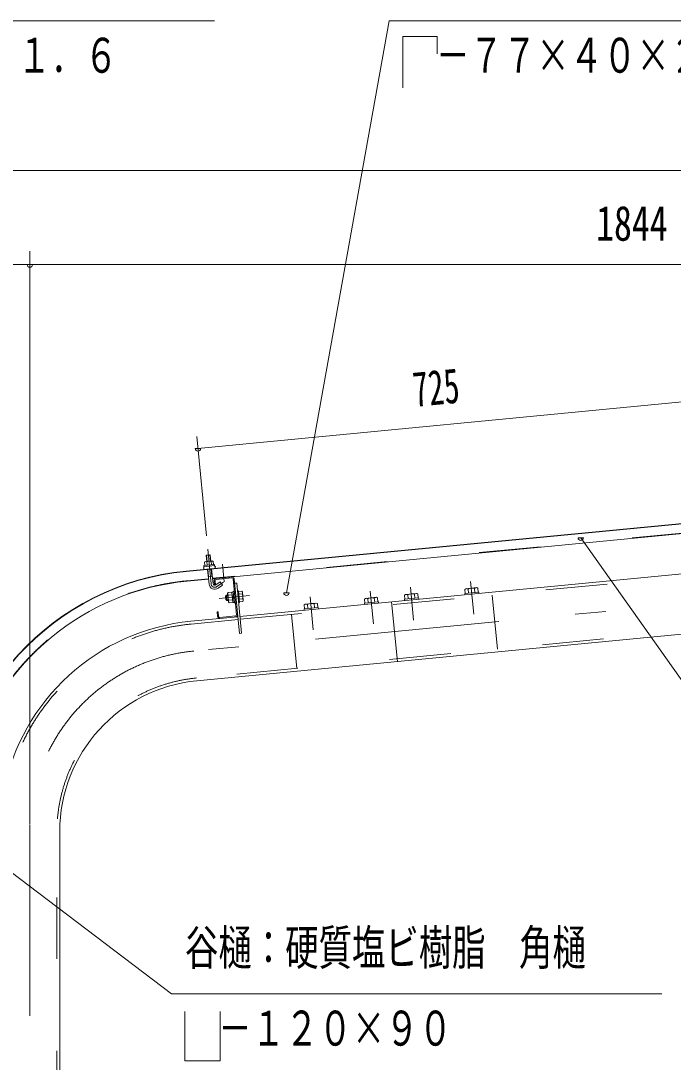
# Model space of a CAD drawing. Units: millimetres, scale not verified. Extents: x -31547 to 31550, y -14700 to 14700.
# Drawn here: x 21905 to 25304, y 6040 to 11466 of the extents above; entities that cross this region are included whole.
import ezdxf
from ezdxf.enums import TextEntityAlignment as Align

# ---------------------------------------------------------------- set-up
doc = ezdxf.new("R2010")
doc.units = ezdxf.units.MM
doc.header["$LTSCALE"] = 80
doc.linetypes.add('USER2', pattern=[10, 4, -6])
doc.linetypes.add('USER3', pattern=[24, 12, -5, 2, -5])
for name, color, linetype, lineweight in [('0-6_2-02BOLD', 7, 'Continuous', 18), ('0-7_2-12HIDDEN', 3, 'USER2', 18), ('0-8_2-22CENTER', 3, 'USER3', 18), ('0-9_2-42THIN', 4, 'Continuous', 18), ('0-A_2-52DIM', 3, 'Continuous', 18)]:
    doc.layers.add(name, color=color, linetype=linetype, lineweight=lineweight)
doc.styles.add('ＭＳ ゴシック', font='')
doc.styles.get('ＭＳ ゴシック').set_extended_font_data('MS Gothic')

msp = doc.modelspace()

# ---------------------------------------------------------------- linework, layer by layer
at = {"layer": '0-6_2-02BOLD'}
for p, q in [((22766.64, 8598.56), (28259.69, 9127.48)), ((28201.68, 9120.14), (22766.82, 8596.82)), ((22904.07, 8559.04), (25408.98, 8800.24)), ((22871.41, 8679.1), (22874.37, 8648.4)), ((22873.67, 8646.56), (22875.4, 8628.71)), ((22898.02, 8630.89), (22896.3, 8648.73)), ((22878.3, 8607.55), (22885.7, 8530.68)), ((22906.61, 8532.69), (22899.21, 8609.56)), ((25561.5, 8603.95), (23046.82, 8361.82)), ((22883.16, 8557.03), (22771.68, 8546.29)), ((22881.92, 8569.97), (22902.82, 8571.99)), ((23004.94, 8563.13), (22922.72, 8555.21)), ((22933.28, 8509.01), (22955.5, 8524.85)), ((23029.03, 8371.35), (23011.05, 8558.09)), ((23030.05, 8536.01), (23018.91, 8534.94)), ((22986.17, 8473.07), (23006.38, 8475.01)), ((23006.97, 8468.91), (23014.62, 8462.61)), ((23039.63, 8494.91), (23034.06, 8494.38)), ((23041.23, 8478.37), (23057.96, 8479.98)), ((23923.73, 8453.29), (23921.68, 8474.52)), ((23955.87, 8477.82), (23957.92, 8456.58)), ((23972.97, 8479.46), (23975.02, 8458.23)), ((24237.31, 8483.48), (24235.26, 8504.72)), ((24269.46, 8508.01), (24271.5, 8486.77)), ((24286.55, 8509.66), (24288.6, 8488.42)), ((24290.98, 8488.65), (24291.65, 8481.68)), ((23008.9, 8448.87), (22988.69, 8446.92)), ((23007.65, 8461.94), (23015.29, 8455.64)), ((23060.48, 8453.84), (23043.75, 8452.22)), ((23045.01, 8439.15), (23061.75, 8440.76)), ((23401.14, 8402.97), (23399.09, 8424.21)), ((23433.29, 8427.5), (23435.34, 8406.26)), ((23450.39, 8429.15), (23452.43, 8407.91)), ((23712.64, 8454.4), (23714.69, 8433.16)), ((23748.88, 8436.45), (23746.84, 8457.69)), ((23836.97, 8437.9), (23866.87, 8127.49)), ((23977.4, 8458.46), (23978.07, 8451.49)), ((23035.68, 8360.74), (22791.81, 8337.26)), ((22941.77, 8357.33), (23023.99, 8365.25)), ((23454.82, 8408.14), (23455.48, 8401.17)), ((22108.27, 5778.4), (22108.27, 7241.41))]:
    msp.add_line(p, q, dxfattribs=at)
for points in [[(22821.7, 8026.85), (28145.77, 8539.49), (28115.88, 8849.91), (28098.46, 8848.23)], [(22895.27, 8650.41), (22892.31, 8681.11), (22871.41, 8679.1), (22872.99, 8681.01), (22890.4, 8682.69), (22892.31, 8681.11)], [(22864.08, 8627.63), (22862.36, 8645.47), (22865.23, 8647.51), (22904.42, 8651.29), (22907.61, 8649.83), (22909.34, 8631.98)], [(22917.68, 8549.1), (22919.96, 8525.41), (22914.39, 8524.87), (22912.11, 8548.56)], [(22955.5, 8524.85), (22943.3, 8541.94), (22921.09, 8526.1)], [(23016.63, 8558.63), (23044.07, 8273.65), (23055.21, 8274.72), (23030.05, 8536.01)], [(22979.38, 8445.16), (22973.65, 8449.88), (22971.97, 8467.3), (22976.7, 8473.03)], [(22986.35, 8445.83), (22979.38, 8445.16), (22976.7, 8473.03), (22983.66, 8473.7)], [(23005.13, 8488.1), (22984.91, 8486.15), (22982.89, 8481.71), (22987.11, 8437.81), (22989.95, 8433.85), (23010.17, 8435.79)], [(23017.24, 8435.44), (23010.27, 8434.77), (23005.03, 8489.11), (23012, 8489.79)], [(23017.34, 8492.76), (23011.76, 8492.23), (23017.47, 8433), (23023.04, 8433.53)], [(23039.63, 8494.91), (23045.34, 8435.68), (23039.77, 8435.15)], [(23061.75, 8440.76), (23063.76, 8445.19), (23059.53, 8489.09), (23056.71, 8493.06), (23039.97, 8491.45)], [(23906.62, 8451.64), (23904.58, 8472.88), (23909.73, 8476.55), (23967.22, 8482.09), (23972.97, 8479.46)], [(24290.98, 8488.65), (24217.82, 8481.6), (24218.49, 8474.63)], [(24220.21, 8481.83), (24218.16, 8503.07), (24223.31, 8506.74), (24280.8, 8512.28), (24286.55, 8509.66)], [(23384.04, 8401.32), (23382, 8422.56), (23387.14, 8426.23), (23444.63, 8431.77), (23450.39, 8429.15)], [(23769.04, 8431.36), (23768.37, 8438.33), (23695.21, 8431.28), (23695.87, 8424.32)], [(23697.59, 8431.51), (23695.55, 8452.76), (23700.7, 8456.43), (23758.18, 8461.96), (23763.94, 8459.34), (23765.98, 8438.1)], [(23977.4, 8458.46), (23904.24, 8451.41), (23904.91, 8444.44)], [(22930.08, 8361.83), (22927.81, 8385.51), (22933.39, 8386.05), (22935.67, 8362.36)], [(23454.82, 8408.14), (23381.65, 8401.09), (23382.32, 8394.12)]]:
    msp.add_lwpolyline(points, dxfattribs=at)
msp.add_lwpolyline([(22914.58, 8632.49), (22858.84, 8627.12), (22859.38, 8621.54), (22915.11, 8626.92)], close=True, dxfattribs=at)
for centre, radius, start, end in [((22868.81, 8637.75), 10.06, 61.11575, 121.11575), ((22888.43, 8611.96), 37.62, 77.91205, 113.08797), ((22902.75, 8641.02), 10.06, 69.88426, 129.88426), ((22897.33, 7241.41), 1363.42, 95.5, 179.26999), ((22897.33, 7241.41), 1361.67, 95.49997, 179.26906), ((22863.53, 8614.91), 7, 95.49939, 275.49939), ((22912.3, 8619.61), 7, 275.5002, 95.5002), ((22897.33, 7241.41), 1310.92, 95.5, 163.56755), ((22915.75, 8533.58), 30.18, 185.5, 305.5), ((22915.75, 8533.58), 9.19, 185.5, 305.5), ((22923.25, 8549.63), 11.2, 95.49878, 185.49857), ((22923.25, 8549.63), 5.6, 95.49878, 185.4908), ((23005.47, 8557.56), 11.2, 5.5027, 95.5027), ((23005.47, 8557.56), 5.6, 5.5027, 95.5027), ((22993.13, 8480.34), 10.07, 185.50095, 226.22777), ((23021.45, 8463.27), 36.61, 164.47554, 206.52635), ((23049.73, 8485.79), 10.07, 324.77412, 5.50095), ((23025.21, 8463.63), 36.61, 344.47554, 26.52635), ((23914.09, 8463.66), 13.24, 55.07169, 95.5), ((23943.09, 8431.31), 48.23, 74.6357, 116.3643), ((23965.39, 8468.61), 13.24, 95.5, 135.93115), ((24227.68, 8493.86), 13.24, 55.07169, 95.5), ((24256.68, 8461.5), 48.23, 74.6357, 116.3643), ((24278.97, 8498.8), 13.24, 95.5, 135.93115), ((22996.91, 8441.12), 10.07, 144.77412, 185.50095), ((23053.52, 8446.56), 10.07, 5.50095, 46.22777), ((23391.51, 8413.35), 13.24, 55.07169, 95.5), ((23420.51, 8381), 48.23, 74.6357, 116.3643), ((23442.81, 8418.29), 13.24, 95.5, 135.93115), ((23705.07, 8443.54), 13.24, 55.07169, 95.5), ((23734.06, 8411.19), 48.23, 74.6357, 116.3643), ((23756.35, 8448.48), 13.24, 95.5, 135.93115), ((22941.24, 8362.9), 11.2, 185.49792, 275.50047), ((22941.24, 8362.9), 5.6, 185.4908, 275.50047), ((23023.46, 8370.82), 5.6, 275.51155, 5.5027), ((23023.46, 8370.82), 11.2, 275.51155, 5.5027), ((22897.33, 7241.41), 1100.92, 95.49995, 169.34677), ((22897.33, 7241.41), 789.08, 95.49997, 180)]:
    msp.add_arc(centre, radius, start, end, dxfattribs=at)
at = {"layer": '0-7_2-12HIDDEN'}
for p, q in [((25408.81, 8801.98), (22903.9, 8560.79)), ((23048.24, 8347.18), (25562.9, 8589.32)), ((22883, 8558.77), (22771.51, 8548.04)), ((28126.94, 8552.44), (22820.29, 8041.48)), ((24360.97, 8473.58), (24388.04, 8192.43)), ((23342.87, 8091.8), (23315.8, 8372.95)), ((22793.22, 8322.63), (23037.09, 8346.11)), ((22093.57, 5778.4), (22093.57, 7241.41))]:
    msp.add_line(p, q, dxfattribs=at)
for radius, start, end in [(1312.67, 95.5, 163.57619), (1086.22, 95.49997, 169.33789), (803.77, 95.49997, 180)]:
    msp.add_arc((22897.33, 7241.41), radius, start, end, dxfattribs=at)
at = {"layer": '0-8_2-22CENTER'}
for p, q in [((28217.93, 8703.08), (22806.75, 8182.06)), ((22896.16, 8531.69), (22878.79, 8712.01)), ((22965.51, 8541.75), (22956.59, 8634.42)), ((22960.65, 8541.42), (22927.18, 8517.56)), ((24265.14, 8373.64), (24248.7, 8544.35)), ((22937.97, 8455.23), (23096.49, 8470.5)), ((23742.53, 8323.32), (23726.08, 8494.03)), ((23935.12, 8514.16), (23951.56, 8343.44)), ((23412.53, 8463.84), (23428.97, 8293.13)), ((21952.34, 7241.41), (21952.34, -1302.1))]:
    msp.add_line(p, q, dxfattribs=at)
for centre, radius, start, end in [((22915.75, 8533.58), 19.69, 185.5, 305.5), ((22897.33, 7241.41), 945, 95.49997, 180)]:
    msp.add_arc(centre, radius, start, end, dxfattribs=at)
at = {"layer": '0-9_2-42THIN'}
for p, q in [((22890.4, 8682.69), (22893.52, 8650.24)), ((22876.11, 8648.56), (22872.99, 8681.01)), ((22880.04, 8607.71), (22883.66, 8570.13)), ((22901.08, 8571.82), (22897.46, 8609.39)), ((22883.66, 8570.14), (22882.55, 8563.47)), ((22903.45, 8565.49), (22901.08, 8571.82)), ((22984, 8470.21), (22973.54, 8469.2)), ((22975.56, 8448.3), (22986, 8449.31))]:
    msp.add_line(p, q, dxfattribs=at)
at = {"layer": '0-A_2-52DIM'}
for p, q in [((22914.84, 11465.9), (19904.84, 11465.9)), ((28406.32, 10685.45), (14343.34, 10685.45)), ((21952.33, 10265.45), (21952.33, 7277.93)), ((21952.34, 7277.93), (21952.34, 10265.45)), ((14343.34, 10195.45), (28406.32, 10195.45)), ((21966.33, 10195.45), (21938.33, 10195.45)), ((21966.34, 10195.45), (21938.34, 10195.45)), ((22828.19, 9237.56), (28336.22, 9767.92)), ((22872.08, 8781.69), (22822.12, 9300.62)), ((22842.19, 9237.55), (22814.19, 9237.55)), ((24836.44, 8772.44), (24808.44, 8772.44)), ((23303.25, 8486.06), (23275.25, 8486.06)), ((22944.49, 6046.09), (22944.49, 6303.61))]:
    msp.add_line(p, q, dxfattribs=at)
for points in [[(23289.25, 8486.06), (23824.84, 11465.9), (26414.84, 11465.9)], [(23894.84, 11115.9), (23894.84, 11383.92), (24075.13, 11383.92), (24075.13, 11293.77)], [(24822.44, 8772.44), (25784.83, 7412.9), (29424.83, 7412.9)], [(25245.2, 6396.09), (22690.19, 6396.09), (21601.64, 7220.38)], [(22760.19, 6303.61), (22760.19, 6046.09), (22944.49, 6046.09)]]:
    msp.add_lwpolyline(points, dxfattribs=at)
for centre in [(21952.33, 10195.45), (21952.34, 10195.45), (22828.19, 9237.55), (24822.44, 8772.44), (23289.25, 8486.06)]:
    msp.add_arc(centre, 14, 180, 0, dxfattribs=at)

# ---------------------------------------------------------------- texts
at = {"layer": '0-A_2-52DIM', "color": 7, "style": 'ＭＳ ゴシック'}
for s, width, p in [('\u3000－６０×３０×１０×１．６', 0.7, (19974.83, 11140.77)), ('\u3000－７７×４０×２．０', 0.7, (23894.84, 11140.77)), ('1844', 0.75, (24902.75, 10265.45)), ('谷樋：硬質塩ビ樹脂\u3000角樋', 0.7, (22760.19, 6490.97)), ('\u3000－１２０×９０', 0.7, (22760.19, 6070.96))]:
    msp.add_text(s, height=182.3, dxfattribs=dict(at, width=width)).set_placement(p, align=Align.BOTTOM_LEFT)
at = {"layer": '0-A_2-52DIM', "color": 7, "style": 'ＭＳ ゴシック', "width": 0.65}
msp.add_text('725', height=182.3, rotation=5.499, dxfattribs=at).set_placement((23961.88, 9399.46), align=Align.BOTTOM_LEFT)

doc.saveas('drawing.dxf')
